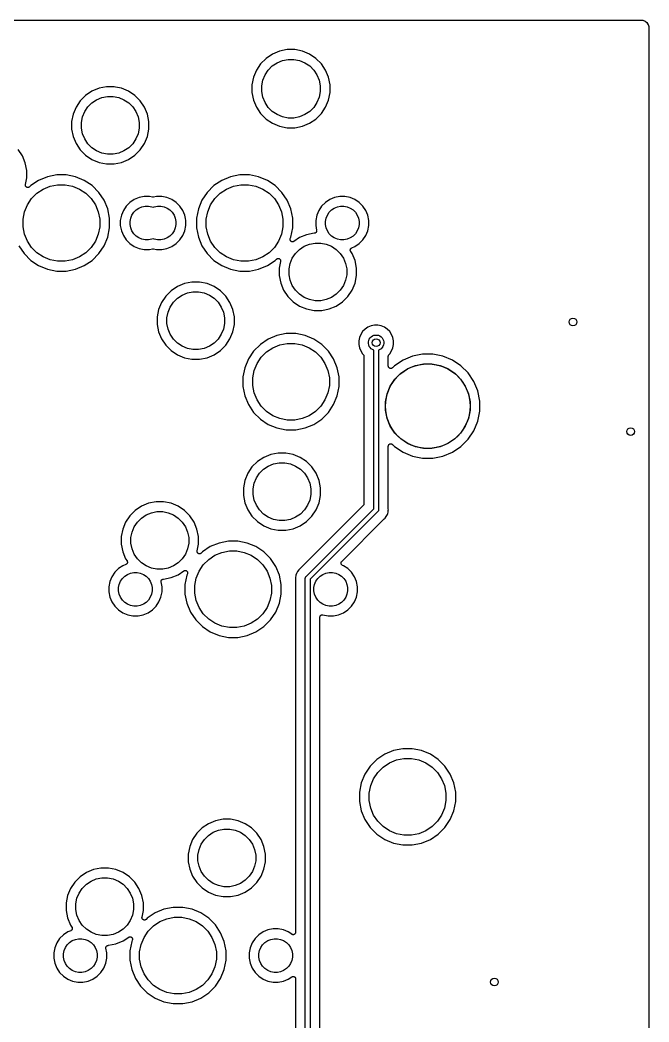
# Model space of a CAD drawing. Extents: x 59 to 2996, y -153 to 1402.
# Drawn here: x 775.5 to 808.2, y 656.9 to 709 of the extents above; entities that cross this region are included whole.
import ezdxf

# ---------------------------------------------------------------- set-up
doc = ezdxf.new("R2010")
doc.units = 0
doc.layers.get('0').update_dxf_attribs({"linetype": 'CONTINUOUS'})
doc.layers.add('BLACK', color=7, linetype='CONTINUOUS')

msp = doc.modelspace()

# ---------------------------------------------------------------- linework, layer by layer
at = {"color": 2, "linetype": 'Continuous'}
msp.add_circle((796.718, 688.908), 2.2, dxfattribs=at)
at = {"layer": 'BLACK', "linetype": 'Continuous'}
for points in [[(764.841, 708.99), (807.767, 708.99), (807.768, 708.99), (807.774, 708.99), (807.779, 708.99), (807.869, 708.981), (807.871, 708.981), (807.882, 708.978), (807.894, 708.976), (807.947, 708.96), (807.949, 708.959), (807.959, 708.955), (807.97, 708.951), (808.019, 708.924), (808.021, 708.923), (808.031, 708.917), (808.04, 708.911), (808.083, 708.875), (808.083, 708.875), (808.083, 708.875), (808.085, 708.874), (808.093, 708.866), (808.101, 708.858), (808.137, 708.815), (808.138, 708.813), (808.144, 708.804), (808.151, 708.794), (808.177, 708.745), (808.178, 708.743), (808.182, 708.733), (808.187, 708.722), (808.203, 708.669), (808.204, 708.667), (808.206, 708.656), (808.208, 708.644), (808.218, 708.556), (808.218, 708.554), (808.218, 708.549), (808.218, 708.543), (808.218, 614.268)], [(775.45, 697.248), (775.724, 696.839), (776.073, 696.49), (776.482, 696.216), (776.938, 696.028), (777.421, 695.932), (777.914, 695.932), (778.397, 696.028), (778.853, 696.216), (779.262, 696.49), (779.611, 696.839), (779.885, 697.248), (780.073, 697.704), (780.169, 698.187), (780.169, 698.68), (780.073, 699.163), (779.885, 699.619), (779.611, 700.028), (779.262, 700.377), (778.853, 700.651), (778.397, 700.839), (777.914, 700.935), (777.421, 700.935), (776.938, 700.839), (776.482, 700.651), (776.073, 700.377), (776.011, 700.315), (776.01, 700.314), (776.01, 700.314), (776.01, 700.314), (776.01, 700.314), (776, 700.306), (775.991, 700.299), (775.991, 700.299), (775.99, 700.298), (775.98, 700.293), (775.969, 700.287), (775.969, 700.287), (775.968, 700.287), (775.957, 700.284), (775.945, 700.28), (775.945, 700.28), (775.945, 700.28), (775.932, 700.279), (775.92, 700.278), (775.92, 700.278), (775.92, 700.278), (775.908, 700.279), (775.896, 700.281), (775.895, 700.281), (775.895, 700.281), (775.884, 700.284), (775.872, 700.288), (775.872, 700.288), (775.872, 700.288), (775.861, 700.294), (775.85, 700.3), (775.85, 700.3), (775.85, 700.3), (775.84, 700.308), (775.831, 700.316), (775.831, 700.316), (775.831, 700.316), (775.823, 700.325), (775.815, 700.335), (775.815, 700.335), (775.815, 700.335), (775.81, 700.346), (775.804, 700.357), (775.804, 700.357), (775.804, 700.357), (775.8, 700.369), (775.797, 700.38), (775.797, 700.381), (775.797, 700.381), (775.795, 700.393), (775.794, 700.405), (775.794, 700.405), (775.794, 700.405), (775.795, 700.418), (775.797, 700.43), (775.865, 700.776), (775.865, 701.171), (775.788, 701.559), (775.637, 701.925), (775.417, 702.253)], [(791.108, 653.561), (791.108, 668.847), (791.108, 677.931), (791.108, 677.932), (791.108, 677.932), (791.108, 677.932), (791.108, 677.933), (791.109, 677.945), (791.111, 677.957), (791.111, 677.957), (791.111, 677.957), (791.114, 677.969), (791.118, 677.98), (791.118, 677.981), (791.118, 677.981), (791.124, 677.991), (791.13, 678.002), (791.13, 678.002), (791.13, 678.003), (791.138, 678.012), (791.146, 678.021), (791.146, 678.021), (791.146, 678.022), (791.156, 678.029), (791.165, 678.037), (791.165, 678.037), (791.165, 678.037), (791.176, 678.043), (791.187, 678.048), (791.187, 678.048), (791.187, 678.049), (791.199, 678.052), (791.21, 678.055), (791.211, 678.056), (791.211, 678.056), (791.223, 678.057), (791.235, 678.058), (791.235, 678.058), (791.236, 678.058), (791.248, 678.057), (791.26, 678.055), (791.539, 678), (791.811, 678), (792.078, 678.053), (792.33, 678.157), (792.557, 678.309), (792.749, 678.501), (792.901, 678.728), (793.005, 678.98), (793.058, 679.247), (793.058, 679.519), (793.005, 679.786), (792.901, 680.038), (792.749, 680.265), (792.557, 680.457), (792.33, 680.609), (792.286, 680.627), (792.285, 680.627), (792.285, 680.627), (792.285, 680.627), (792.285, 680.627), (792.274, 680.633), (792.263, 680.639), (792.263, 680.639), (792.263, 680.639), (792.254, 680.647), (792.244, 680.655), (792.244, 680.655), (792.244, 680.655), (792.236, 680.665), (792.229, 680.674), (792.229, 680.674), (792.228, 680.675), (792.223, 680.685), (792.217, 680.696), (792.217, 680.696), (792.217, 680.697), (792.214, 680.708), (792.21, 680.72), (792.21, 680.72), (792.21, 680.72), (792.209, 680.733), (792.208, 680.744), (792.208, 680.745), (792.208, 680.745), (792.209, 680.757), (792.21, 680.769), (792.21, 680.769), (792.211, 680.77), (792.214, 680.781), (792.218, 680.793), (792.218, 680.793), (792.218, 680.793), (792.224, 680.804), (792.229, 680.815), (792.23, 680.815), (792.23, 680.815), (792.237, 680.825), (792.245, 680.834), (794.454, 683.043), (794.455, 683.044), (794.459, 683.048), (794.463, 683.052), (794.483, 683.067), (794.498, 683.087), (794.498, 683.087), (794.562, 683.164), (794.62, 683.274), (794.637, 683.328), (794.637, 683.329), (794.657, 683.393), (794.666, 683.492), (794.666, 683.492), (794.669, 683.517), (794.666, 683.542), (794.666, 683.544), (794.666, 683.549), (794.666, 683.554), (794.666, 686.824), (794.666, 686.825), (794.666, 686.825), (794.666, 686.825), (794.666, 686.826), (794.667, 686.838), (794.668, 686.85), (794.669, 686.85), (794.669, 686.85), (794.672, 686.862), (794.676, 686.873), (794.676, 686.874), (794.676, 686.874), (794.682, 686.885), (794.688, 686.895), (794.688, 686.895), (794.688, 686.896), (794.696, 686.905), (794.704, 686.914), (794.704, 686.914), (794.704, 686.915), (794.713, 686.922), (794.723, 686.93), (794.723, 686.93), (794.723, 686.93), (794.734, 686.936), (794.745, 686.941), (794.745, 686.941), (794.745, 686.942), (794.757, 686.945), (794.769, 686.948), (794.769, 686.949), (794.769, 686.949), (794.781, 686.95), (794.793, 686.951), (794.793, 686.951), (794.794, 686.951), (794.806, 686.95), (794.818, 686.948), (794.818, 686.948), (794.818, 686.948), (794.83, 686.945), (794.842, 686.941), (794.842, 686.941), (794.842, 686.941), (794.853, 686.935), (794.863, 686.929), (794.864, 686.929), (794.864, 686.929), (794.873, 686.921), (794.883, 686.914), (794.991, 686.805), (795.435, 686.509), (795.928, 686.304), (796.451, 686.2), (796.984, 686.2), (797.507, 686.304), (798, 686.509), (798.444, 686.805), (798.821, 687.182), (799.117, 687.626), (799.321, 688.119), (799.425, 688.642), (799.425, 689.175), (799.321, 689.698), (799.117, 690.191), (798.821, 690.635), (798.444, 691.012), (798, 691.308), (797.507, 691.512), (796.984, 691.616), (796.451, 691.616), (795.928, 691.512), (795.435, 691.308), (794.991, 691.012), (794.883, 690.903), (794.882, 690.902), (794.882, 690.902), (794.882, 690.902), (794.881, 690.902), (794.872, 690.894), (794.862, 690.887), (794.862, 690.887), (794.862, 690.886), (794.851, 690.881), (794.84, 690.875), (794.84, 690.875), (794.84, 690.875), (794.828, 690.872), (794.817, 690.868), (794.816, 690.868), (794.816, 690.868), (794.804, 690.867), (794.792, 690.866), (794.792, 690.866), (794.791, 690.866), (794.779, 690.867), (794.767, 690.869), (794.767, 690.869), (794.767, 690.869), (794.755, 690.872), (794.744, 690.876), (794.743, 690.876), (794.743, 690.876), (794.732, 690.882), (794.722, 690.888), (794.722, 690.888), (794.721, 690.888), (794.712, 690.896), (794.703, 690.903), (794.703, 690.904), (794.702, 690.904), (794.695, 690.913), (794.687, 690.923), (794.687, 690.923), (794.687, 690.923), (794.681, 690.934), (794.675, 690.945), (794.675, 690.945), (794.675, 690.945), (794.672, 690.957), (794.668, 690.968), (794.668, 690.969), (794.668, 690.969), (794.667, 690.981), (794.666, 690.993), (794.666, 691.504), (794.666, 691.504), (794.666, 691.504), (794.666, 691.504), (794.666, 691.506), (794.667, 691.517), (794.668, 691.529), (794.668, 691.53), (794.669, 691.53), (794.672, 691.542), (794.676, 691.553), (794.676, 691.553), (794.676, 691.554), (794.682, 691.564), (794.687, 691.575), (794.688, 691.575), (794.688, 691.576), (794.695, 691.585), (794.703, 691.594), (794.738, 691.629), (794.837, 691.778), (794.906, 691.943), (794.941, 692.118), (794.941, 692.297), (794.906, 692.473), (794.837, 692.638), (794.738, 692.786), (794.612, 692.913), (794.463, 693.012), (794.298, 693.081), (794.122, 693.116), (793.943, 693.116), (793.768, 693.081), (793.603, 693.012), (793.454, 692.913), (793.327, 692.786), (793.228, 692.638), (793.16, 692.473), (793.125, 692.297), (793.125, 692.118), (793.16, 691.943), (793.228, 691.778), (793.327, 691.629), (793.363, 691.594), (793.363, 691.593), (793.363, 691.593), (793.363, 691.593), (793.364, 691.592), (793.371, 691.583), (793.379, 691.574), (793.379, 691.574), (793.379, 691.573), (793.385, 691.563), (793.39, 691.552), (793.39, 691.552), (793.391, 691.551), (793.394, 691.54), (793.397, 691.529), (793.397, 691.528), (793.398, 691.527), (793.399, 691.516), (793.4, 691.504), (793.4, 683.832), (793.4, 683.832), (793.4, 683.832), (793.4, 683.832), (793.4, 683.83), (793.398, 683.819), (793.397, 683.807), (793.397, 683.806), (793.397, 683.806), (793.393, 683.794), (793.39, 683.783), (793.39, 683.783), (793.389, 683.782), (793.384, 683.772), (793.378, 683.761), (793.378, 683.761), (793.378, 683.76), (793.37, 683.751), (793.363, 683.742), (790.054, 680.433), (790.053, 680.432), (790.048, 680.428), (790.045, 680.425), (790.025, 680.409), (790.009, 680.389), (790.009, 680.389), (789.946, 680.312), (789.887, 680.202), (789.864, 680.124), (789.864, 680.124), (789.851, 680.083), (789.845, 680.018), (789.839, 679.959), (789.841, 679.934), (789.842, 679.932), (789.841, 679.927), (789.842, 679.922), (789.842, 661.543), (789.842, 661.542), (789.842, 661.542), (789.842, 661.542), (789.842, 661.542), (789.841, 661.53), (789.839, 661.518), (789.839, 661.517), (789.839, 661.517), (789.836, 661.506), (789.832, 661.494), (789.832, 661.494), (789.832, 661.493), (789.826, 661.483), (789.82, 661.472), (789.82, 661.472), (789.82, 661.472), (789.812, 661.462), (789.804, 661.453), (789.804, 661.453), (789.804, 661.453), (789.794, 661.445), (789.785, 661.438), (789.785, 661.437), (789.785, 661.437), (789.774, 661.432), (789.763, 661.426), (789.763, 661.426), (789.763, 661.426), (789.751, 661.422), (789.739, 661.419), (789.739, 661.419), (789.739, 661.419), (789.727, 661.418), (789.715, 661.416), (789.714, 661.417), (789.714, 661.416), (789.702, 661.418), (789.69, 661.419), (789.69, 661.419), (789.689, 661.419), (789.678, 661.423), (789.666, 661.426), (789.666, 661.426), (789.666, 661.426), (789.655, 661.432), (789.644, 661.438), (789.464, 661.559), (789.212, 661.663), (788.945, 661.716), (788.673, 661.716), (788.405, 661.663), (788.154, 661.559), (787.927, 661.407), (787.734, 661.215), (787.583, 660.988), (787.479, 660.736), (787.426, 660.469), (787.426, 660.197), (787.479, 659.93), (787.583, 659.678), (787.734, 659.451), (787.927, 659.259), (788.154, 659.107), (788.405, 659.003), (788.673, 658.95), (788.945, 658.95), (789.212, 659.003), (789.464, 659.107), (789.644, 659.228), (789.645, 659.229), (789.645, 659.229), (789.645, 659.229), (789.646, 659.229), (789.657, 659.235), (789.667, 659.24), (789.668, 659.24), (789.668, 659.24), (789.68, 659.244), (789.691, 659.247), (789.691, 659.247), (789.692, 659.247), (789.704, 659.248), (789.716, 659.249), (789.716, 659.249), (789.716, 659.249), (789.728, 659.248), (789.741, 659.247), (789.741, 659.247), (789.741, 659.247), (789.753, 659.243), (789.764, 659.24), (789.764, 659.239), (789.765, 659.239), (789.775, 659.233), (789.786, 659.228), (789.786, 659.228), (789.786, 659.227), (789.796, 659.22), (789.805, 659.212), (789.805, 659.212), (789.805, 659.212), (789.813, 659.202), (789.821, 659.193), (789.821, 659.192), (789.821, 659.192), (789.827, 659.182), (789.832, 659.171), (789.832, 659.171), (789.833, 659.17), (789.836, 659.159), (789.84, 659.147), (789.84, 659.147), (789.84, 659.147), (789.841, 659.134), (789.842, 659.122), (789.842, 641.469)], [(790.35, 631.671), (790.35, 679.953), (790.349, 679.959), (790.351, 679.975), (790.352, 679.983), (790.359, 680.007), (790.371, 680.029), (790.382, 680.043), (790.382, 680.043), (790.386, 680.048), (790.391, 680.052), (793.908, 683.569), (793.908, 691.826), (793.843, 691.853), (793.778, 691.897), (793.722, 691.953), (793.678, 692.018), (793.648, 692.091), (793.633, 692.168), (793.633, 692.247), (793.648, 692.324), (793.678, 692.397), (793.722, 692.463), (793.778, 692.518), (793.843, 692.562), (793.916, 692.592), (793.993, 692.608), (794.072, 692.608), (794.149, 692.592), (794.222, 692.562), (794.288, 692.518), (794.343, 692.463), (794.387, 692.397), (794.417, 692.324), (794.433, 692.247), (794.433, 692.168), (794.417, 692.091), (794.387, 692.018), (794.343, 691.953), (794.288, 691.897), (794.222, 691.853), (794.158, 691.826), (794.158, 683.523), (794.158, 683.517), (794.158, 683.511), (794.158, 683.511), (794.156, 683.493), (794.153, 683.481), (794.149, 683.469), (794.137, 683.447), (794.125, 683.433), (794.125, 683.433), (794.122, 683.428), (794.117, 683.424), (790.6, 679.907), (790.6, 631.717)]]:
    msp.add_lwpolyline(points, dxfattribs=at)
for points in [[(789.013, 707.372), (788.643, 707.219), (788.31, 706.997), (788.027, 706.714), (787.805, 706.381), (787.652, 706.011), (787.573, 705.619), (787.573, 705.218), (787.652, 704.826), (787.805, 704.456), (788.027, 704.123), (788.31, 703.84), (788.643, 703.618), (789.013, 703.464), (789.405, 703.386), (789.806, 703.386), (790.198, 703.464), (790.568, 703.618), (790.901, 703.84), (791.184, 704.123), (791.406, 704.456), (791.559, 704.826), (791.637, 705.218), (791.637, 705.619), (791.559, 706.011), (791.406, 706.381), (791.184, 706.714), (790.901, 706.997), (790.568, 707.219), (790.198, 707.372), (789.806, 707.45), (789.405, 707.45)], [(790.327, 706.769), (790.577, 706.602), (790.789, 706.39), (790.956, 706.14), (791.071, 705.863), (791.129, 705.569), (791.129, 705.268), (791.071, 704.974), (790.956, 704.697), (790.789, 704.447), (790.577, 704.235), (790.327, 704.068), (790.05, 703.953), (789.756, 703.894), (789.455, 703.894), (789.161, 703.953), (788.884, 704.068), (788.634, 704.235), (788.422, 704.447), (788.255, 704.697), (788.14, 704.974), (788.081, 705.268), (788.081, 705.569), (788.14, 705.863), (788.255, 706.14), (788.422, 706.39), (788.634, 706.602), (788.884, 706.769), (789.161, 706.884), (789.455, 706.942), (789.756, 706.942), (790.05, 706.884)], [(779.622, 705.444), (779.256, 705.293), (778.927, 705.073), (778.648, 704.793), (778.428, 704.465), (778.277, 704.099), (778.199, 703.711), (778.199, 703.316), (778.277, 702.928), (778.428, 702.562), (778.648, 702.233), (778.927, 701.954), (779.256, 701.734), (779.622, 701.583), (780.01, 701.505), (780.405, 701.505), (780.793, 701.583), (781.159, 701.734), (781.488, 701.954), (781.767, 702.233), (781.987, 702.562), (782.138, 702.928), (782.215, 703.316), (782.215, 703.711), (782.138, 704.099), (781.987, 704.465), (781.767, 704.793), (781.488, 705.073), (781.159, 705.293), (780.793, 705.444), (780.48, 705.506), (780.48, 705.506), (780.405, 705.521), (780.01, 705.521)], [(780.918, 704.843), (781.164, 704.679), (781.373, 704.47), (781.537, 704.224), (781.65, 703.951), (781.707, 703.661), (781.707, 703.366), (781.65, 703.076), (781.537, 702.803), (781.373, 702.557), (781.164, 702.348), (780.918, 702.184), (780.645, 702.071), (780.355, 702.013), (780.06, 702.013), (779.77, 702.071), (779.497, 702.184), (779.251, 702.348), (779.042, 702.557), (778.878, 702.803), (778.765, 703.076), (778.707, 703.366), (778.707, 703.661), (778.765, 703.951), (778.878, 704.224), (779.042, 704.47), (779.251, 704.679), (779.497, 704.843), (779.77, 704.956), (780.06, 705.013), (780.355, 705.013), (780.645, 704.956)], [(786.463, 700.839), (786.007, 700.651), (785.598, 700.377), (785.249, 700.028), (784.975, 699.619), (784.787, 699.163), (784.691, 698.68), (784.691, 698.187), (784.787, 697.704), (784.975, 697.248), (785.249, 696.839), (785.598, 696.49), (786.007, 696.216), (786.463, 696.028), (786.946, 695.932), (787.439, 695.932), (787.922, 696.028), (788.378, 696.216), (788.787, 696.49), (788.849, 696.552), (788.85, 696.553), (788.85, 696.553), (788.85, 696.553), (788.85, 696.553), (788.86, 696.561), (788.869, 696.568), (788.869, 696.568), (788.87, 696.568), (788.88, 696.574), (788.891, 696.58), (788.891, 696.58), (788.892, 696.58), (788.903, 696.583), (788.915, 696.587), (788.915, 696.587), (788.915, 696.587), (788.928, 696.588), (788.94, 696.589), (788.94, 696.589), (788.94, 696.589), (788.952, 696.587), (788.964, 696.586), (788.965, 696.586), (788.965, 696.586), (788.976, 696.582), (788.988, 696.579), (788.988, 696.579), (788.988, 696.579), (788.999, 696.573), (789.01, 696.567), (789.01, 696.567), (789.01, 696.567), (789.019, 696.559), (789.029, 696.551), (789.029, 696.551), (789.029, 696.551), (789.037, 696.541), (789.045, 696.532), (789.045, 696.532), (789.045, 696.532), (789.05, 696.521), (789.056, 696.51), (789.056, 696.51), (789.056, 696.51), (789.06, 696.498), (789.063, 696.486), (789.063, 696.486), (789.063, 696.486), (789.065, 696.474), (789.066, 696.462), (789.066, 696.462), (789.066, 696.461), (789.065, 696.449), (789.063, 696.437), (788.994, 696.091), (788.994, 695.696), (789.072, 695.308), (789.223, 694.942), (789.443, 694.613), (789.722, 694.334), (790.051, 694.114), (790.417, 693.963), (790.805, 693.885), (791.2, 693.885), (791.588, 693.963), (791.954, 694.114), (792.283, 694.334), (792.562, 694.613), (792.782, 694.942), (792.933, 695.308), (793.01, 695.696), (793.01, 696.091), (792.933, 696.479), (792.782, 696.845), (792.709, 696.953), (792.709, 696.954), (792.709, 696.954), (792.709, 696.954), (792.708, 696.955), (792.703, 696.965), (792.697, 696.976), (792.697, 696.976), (792.697, 696.977), (792.694, 696.988), (792.69, 697), (792.69, 697), (792.69, 697), (792.689, 697.013), (792.688, 697.024), (792.688, 697.025), (792.688, 697.025), (792.689, 697.037), (792.691, 697.049), (792.691, 697.049), (792.691, 697.05), (792.694, 697.061), (792.698, 697.073), (792.698, 697.073), (792.698, 697.073), (792.704, 697.084), (792.71, 697.095), (792.71, 697.095), (792.71, 697.095), (792.718, 697.104), (792.725, 697.114), (792.726, 697.114), (792.726, 697.114), (792.735, 697.122), (792.745, 697.129), (792.745, 697.13), (792.745, 697.13), (792.756, 697.135), (792.766, 697.141), (792.928, 697.208), (793.154, 697.359), (793.347, 697.552), (793.498, 697.778), (793.602, 698.03), (793.655, 698.297), (793.655, 698.57), (793.602, 698.837), (793.498, 699.089), (793.347, 699.315), (793.154, 699.508), (792.928, 699.659), (792.676, 699.763), (792.409, 699.816), (792.136, 699.816), (791.869, 699.763), (791.617, 699.659), (791.391, 699.508), (791.198, 699.315), (791.047, 699.089), (790.943, 698.837), (790.889, 698.57), (790.889, 698.297), (790.938, 698.053), (790.938, 698.052), (790.938, 698.052), (790.938, 698.052), (790.938, 698.051), (790.939, 698.039), (790.94, 698.028), (790.94, 698.027), (790.94, 698.027), (790.939, 698.015), (790.938, 698.003), (790.938, 698.002), (790.938, 698.002), (790.934, 697.991), (790.931, 697.979), (790.93, 697.979), (790.93, 697.978), (790.925, 697.968), (790.919, 697.957), (790.919, 697.957), (790.918, 697.957), (790.911, 697.948), (790.903, 697.938), (790.903, 697.938), (790.902, 697.938), (790.893, 697.93), (790.884, 697.923), (790.883, 697.922), (790.883, 697.922), (790.873, 697.917), (790.862, 697.911), (790.861, 697.911), (790.861, 697.911), (790.85, 697.907), (790.838, 697.904), (790.838, 697.904), (790.837, 697.904), (790.825, 697.903), (790.813, 697.901), (790.805, 697.901), (790.417, 697.824), (790.051, 697.673), (789.755, 697.475), (789.754, 697.474), (789.754, 697.474), (789.754, 697.474), (789.754, 697.474), (789.743, 697.468), (789.732, 697.463), (789.732, 697.463), (789.732, 697.463), (789.72, 697.459), (789.708, 697.456), (789.708, 697.456), (789.708, 697.456), (789.696, 697.455), (789.684, 697.454), (789.684, 697.454), (789.683, 697.454), (789.671, 697.455), (789.659, 697.456), (789.659, 697.456), (789.659, 697.456), (789.647, 697.46), (789.635, 697.464), (789.635, 697.464), (789.635, 697.464), (789.624, 697.47), (789.614, 697.476), (789.613, 697.476), (789.613, 697.476), (789.604, 697.483), (789.595, 697.491), (789.594, 697.491), (789.594, 697.492), (789.587, 697.501), (789.579, 697.511), (789.579, 697.511), (789.579, 697.511), (789.573, 697.522), (789.567, 697.532), (789.567, 697.533), (789.567, 697.533), (789.564, 697.545), (789.56, 697.556), (789.56, 697.556), (789.56, 697.557), (789.559, 697.569), (789.558, 697.581), (789.558, 697.581), (789.558, 697.581), (789.559, 697.594), (789.56, 697.606), (789.56, 697.606), (789.56, 697.606), (789.564, 697.618), (789.567, 697.629), (789.598, 697.704), (789.694, 698.187), (789.694, 698.68), (789.598, 699.163), (789.41, 699.619), (789.136, 700.028), (788.787, 700.377), (788.378, 700.651), (787.922, 700.839), (787.439, 700.935), (786.946, 700.935)], [(778.612, 700.2), (778.939, 699.982), (779.216, 699.704), (779.434, 699.378), (779.585, 699.015), (779.661, 698.63), (779.661, 698.237), (779.585, 697.852), (779.434, 697.489), (779.216, 697.162), (778.939, 696.885), (778.612, 696.666), (778.249, 696.516), (777.864, 696.44), (777.471, 696.44), (777.086, 696.516), (776.723, 696.666), (776.396, 696.885), (776.119, 697.162), (775.901, 697.489), (775.75, 697.852), (775.674, 698.237), (775.674, 698.63), (775.75, 699.015), (775.901, 699.378), (776.119, 699.704), (776.396, 699.982), (776.723, 700.2), (777.086, 700.351), (777.471, 700.427), (777.864, 700.427), (778.249, 700.351)], [(788.137, 700.2), (788.464, 699.982), (788.741, 699.704), (788.959, 699.378), (789.11, 699.015), (789.186, 698.63), (789.186, 698.237), (789.11, 697.852), (788.959, 697.489), (788.741, 697.162), (788.464, 696.885), (788.137, 696.666), (787.774, 696.516), (787.389, 696.44), (786.996, 696.44), (786.611, 696.516), (786.248, 696.666), (785.921, 696.885), (785.644, 697.162), (785.426, 697.489), (785.275, 697.852), (785.199, 698.237), (785.199, 698.63), (785.275, 699.015), (785.426, 699.378), (785.644, 699.704), (785.921, 699.982), (786.248, 700.2), (786.611, 700.351), (786.996, 700.427), (787.389, 700.427), (787.774, 700.351)], [(782.455, 699.785), (782.455, 699.785), (782.455, 699.785), (782.455, 699.785), (782.453, 699.785), (782.441, 699.784), (782.43, 699.783), (782.429, 699.783), (782.428, 699.783), (782.417, 699.784), (782.405, 699.785), (782.249, 699.816), (781.976, 699.816), (781.709, 699.763), (781.457, 699.659), (781.231, 699.508), (781.038, 699.315), (780.887, 699.089), (780.783, 698.837), (780.729, 698.57), (780.729, 698.297), (780.783, 698.03), (780.887, 697.778), (781.038, 697.552), (781.231, 697.359), (781.457, 697.208), (781.709, 697.104), (781.976, 697.05), (782.249, 697.05), (782.405, 697.082), (782.405, 697.082), (782.405, 697.082), (782.405, 697.082), (782.407, 697.082), (782.419, 697.083), (782.43, 697.084), (782.431, 697.084), (782.432, 697.084), (782.443, 697.083), (782.455, 697.082), (782.611, 697.05), (782.884, 697.05), (783.151, 697.104), (783.403, 697.208), (783.629, 697.359), (783.822, 697.552), (783.973, 697.778), (784.077, 698.03), (784.13, 698.297), (784.13, 698.57), (784.111, 698.668), (784.111, 698.668), (784.077, 698.837), (783.973, 699.089), (783.822, 699.315), (783.629, 699.508), (783.403, 699.659), (783.151, 699.763), (782.884, 699.816), (782.611, 699.816)], [(783.162, 699.209), (783.305, 699.113), (783.427, 698.991), (783.523, 698.848), (783.589, 698.689), (783.622, 698.52), (783.622, 698.347), (783.589, 698.178), (783.523, 698.019), (783.427, 697.876), (783.305, 697.754), (783.162, 697.658), (783.003, 697.592), (782.834, 697.558), (782.661, 697.558), (782.492, 697.592), (782.43, 697.618), (782.368, 697.592), (782.199, 697.558), (782.026, 697.558), (781.857, 697.592), (781.698, 697.658), (781.555, 697.754), (781.433, 697.876), (781.337, 698.019), (781.271, 698.178), (781.237, 698.347), (781.237, 698.52), (781.271, 698.689), (781.337, 698.848), (781.433, 698.991), (781.555, 699.113), (781.698, 699.209), (781.857, 699.275), (782.026, 699.308), (782.199, 699.308), (782.368, 699.275), (782.43, 699.249), (782.492, 699.275), (782.661, 699.308), (782.834, 699.308), (783.003, 699.275)], [(792.687, 699.209), (792.83, 699.113), (792.952, 698.991), (793.048, 698.848), (793.114, 698.689), (793.147, 698.52), (793.147, 698.347), (793.114, 698.178), (793.048, 698.019), (792.952, 697.876), (792.83, 697.754), (792.687, 697.658), (792.528, 697.592), (792.359, 697.558), (792.186, 697.558), (792.017, 697.592), (791.858, 697.658), (791.715, 697.754), (791.593, 697.876), (791.497, 698.019), (791.431, 698.178), (791.397, 698.347), (791.397, 698.52), (791.431, 698.689), (791.497, 698.848), (791.593, 698.991), (791.715, 699.113), (791.858, 699.209), (792.017, 699.275), (792.186, 699.308), (792.359, 699.308), (792.528, 699.275)], [(791.713, 697.223), (791.959, 697.059), (792.168, 696.85), (792.332, 696.604), (792.445, 696.331), (792.502, 696.041), (792.502, 695.746), (792.445, 695.456), (792.332, 695.183), (792.168, 694.937), (791.959, 694.728), (791.713, 694.564), (791.44, 694.451), (791.15, 694.393), (790.855, 694.393), (790.565, 694.451), (790.292, 694.564), (790.046, 694.728), (789.837, 694.937), (789.673, 695.183), (789.56, 695.456), (789.502, 695.746), (789.502, 696.041), (789.56, 696.331), (789.673, 696.604), (789.837, 696.85), (790.046, 697.059), (790.292, 697.223), (790.565, 697.336), (790.855, 697.393), (791.15, 697.393), (791.44, 697.336)], [(784.067, 695.284), (783.701, 695.133), (783.372, 694.913), (783.093, 694.633), (782.873, 694.305), (782.722, 693.939), (782.644, 693.551), (782.644, 693.156), (782.722, 692.768), (782.873, 692.402), (783.093, 692.073), (783.372, 691.794), (783.701, 691.574), (784.067, 691.423), (784.455, 691.345), (784.85, 691.345), (785.238, 691.423), (785.604, 691.574), (785.933, 691.794), (786.212, 692.073), (786.432, 692.402), (786.583, 692.768), (786.66, 693.156), (786.66, 693.551), (786.583, 693.939), (786.432, 694.305), (786.212, 694.633), (785.933, 694.913), (785.604, 695.133), (785.238, 695.284), (784.85, 695.361), (784.455, 695.361)], [(785.363, 694.683), (785.609, 694.519), (785.818, 694.31), (785.982, 694.064), (786.095, 693.791), (786.152, 693.501), (786.152, 693.206), (786.095, 692.916), (785.982, 692.643), (785.818, 692.397), (785.609, 692.188), (785.363, 692.024), (785.09, 691.911), (784.8, 691.853), (784.505, 691.853), (784.215, 691.911), (783.942, 692.024), (783.696, 692.188), (783.487, 692.397), (783.323, 692.643), (783.21, 692.916), (783.152, 693.206), (783.152, 693.501), (783.21, 693.791), (783.323, 694.064), (783.487, 694.31), (783.696, 694.519), (783.942, 694.683), (784.215, 694.796), (784.505, 694.853), (784.8, 694.853), (785.09, 694.796)], [(788.876, 692.584), (788.42, 692.396), (788.011, 692.122), (787.662, 691.773), (787.388, 691.364), (787.2, 690.908), (787.104, 690.425), (787.104, 689.932), (787.2, 689.449), (787.388, 688.993), (787.662, 688.584), (788.011, 688.235), (788.42, 687.961), (788.876, 687.773), (789.359, 687.677), (789.852, 687.677), (790.335, 687.773), (790.791, 687.961), (791.2, 688.235), (791.549, 688.584), (791.823, 688.993), (792.011, 689.449), (792.107, 689.932), (792.107, 690.425), (792.011, 690.908), (791.823, 691.364), (791.549, 691.773), (791.2, 692.122), (790.791, 692.396), (790.335, 692.584), (789.852, 692.68), (789.359, 692.68)], [(790.55, 691.945), (790.877, 691.727), (791.154, 691.449), (791.372, 691.123), (791.523, 690.76), (791.599, 690.375), (791.599, 689.982), (791.523, 689.597), (791.372, 689.234), (791.154, 688.907), (790.877, 688.63), (790.55, 688.411), (790.187, 688.261), (789.802, 688.185), (789.409, 688.185), (789.024, 688.261), (788.661, 688.411), (788.334, 688.63), (788.057, 688.907), (787.839, 689.234), (787.688, 689.597), (787.612, 689.982), (787.612, 690.375), (787.688, 690.76), (787.839, 691.123), (788.057, 691.449), (788.334, 691.727), (788.661, 691.945), (789.024, 692.096), (789.409, 692.172), (789.802, 692.172), (790.187, 692.096)], [(797.76, 690.858), (798.12, 690.617), (798.426, 690.311), (798.667, 689.95), (798.833, 689.55), (798.917, 689.125), (798.917, 688.692), (798.833, 688.267), (798.667, 687.866), (798.426, 687.506), (798.12, 687.2), (797.76, 686.959), (797.359, 686.793), (796.934, 686.708), (796.501, 686.708), (796.076, 686.793), (795.675, 686.959), (795.315, 687.2), (795.009, 687.506), (794.768, 687.866), (794.602, 688.267), (794.517, 688.692), (794.517, 689.125), (794.602, 689.55), (794.768, 689.95), (795.009, 690.311), (795.315, 690.617), (795.675, 690.858), (796.076, 691.024), (796.501, 691.108), (796.934, 691.108), (797.359, 691.024)], [(788.549, 686.394), (788.184, 686.243), (787.855, 686.023), (787.575, 685.743), (787.356, 685.415), (787.204, 685.049), (787.127, 684.661), (787.127, 684.266), (787.204, 683.878), (787.356, 683.512), (787.575, 683.183), (787.855, 682.904), (788.184, 682.684), (788.549, 682.533), (788.937, 682.455), (789.333, 682.455), (789.721, 682.533), (790.086, 682.684), (790.415, 682.904), (790.695, 683.183), (790.914, 683.512), (791.066, 683.878), (791.143, 684.266), (791.143, 684.661), (791.066, 685.049), (790.914, 685.415), (790.695, 685.743), (790.415, 686.023), (790.086, 686.243), (789.721, 686.394), (789.333, 686.471), (788.937, 686.471)], [(789.846, 685.793), (790.091, 685.629), (790.3, 685.42), (790.464, 685.174), (790.577, 684.901), (790.635, 684.611), (790.635, 684.316), (790.577, 684.026), (790.464, 683.753), (790.3, 683.507), (790.091, 683.298), (789.846, 683.134), (789.573, 683.021), (789.283, 682.963), (788.987, 682.963), (788.697, 683.021), (788.424, 683.134), (788.179, 683.298), (787.97, 683.507), (787.806, 683.753), (787.693, 684.026), (787.635, 684.316), (787.635, 684.611), (787.693, 684.901), (787.806, 685.174), (787.97, 685.42), (788.179, 685.629), (788.424, 685.793), (788.697, 685.906), (788.987, 685.963), (789.283, 685.963), (789.573, 685.906)], [(782.199, 683.854), (781.834, 683.703), (781.505, 683.483), (781.225, 683.203), (781.006, 682.875), (780.854, 682.509), (780.777, 682.121), (780.777, 681.726), (780.854, 681.338), (781.006, 680.972), (781.078, 680.863), (781.079, 680.862), (781.079, 680.862), (781.079, 680.862), (781.079, 680.862), (781.085, 680.851), (781.09, 680.84), (781.09, 680.84), (781.09, 680.84), (781.094, 680.828), (781.097, 680.817), (781.097, 680.816), (781.097, 680.816), (781.098, 680.804), (781.099, 680.792), (781.099, 680.792), (781.099, 680.791), (781.098, 680.779), (781.097, 680.767), (781.097, 680.767), (781.097, 680.767), (781.093, 680.755), (781.09, 680.744), (781.089, 680.743), (781.089, 680.743), (781.084, 680.732), (781.078, 680.722), (781.078, 680.722), (781.077, 680.721), (781.07, 680.712), (781.062, 680.703), (781.062, 680.702), (781.062, 680.702), (781.052, 680.695), (781.043, 680.687), (781.043, 680.687), (781.042, 680.687), (781.032, 680.681), (781.021, 680.675), (780.86, 680.609), (780.633, 680.457), (780.441, 680.265), (780.289, 680.038), (780.185, 679.786), (780.132, 679.519), (780.132, 679.247), (780.185, 678.98), (780.289, 678.728), (780.441, 678.501), (780.633, 678.309), (780.86, 678.157), (781.112, 678.053), (781.379, 678), (781.651, 678), (781.918, 678.053), (782.17, 678.157), (782.397, 678.309), (782.589, 678.501), (782.741, 678.728), (782.845, 678.98), (782.898, 679.247), (782.898, 679.519), (782.849, 679.763), (782.849, 679.764), (782.849, 679.764), (782.849, 679.764), (782.849, 679.765), (782.848, 679.777), (782.847, 679.789), (782.847, 679.789), (782.847, 679.79), (782.848, 679.802), (782.85, 679.813), (782.85, 679.814), (782.85, 679.814), (782.853, 679.826), (782.857, 679.837), (782.857, 679.838), (782.857, 679.838), (782.863, 679.848), (782.869, 679.859), (782.869, 679.859), (782.869, 679.86), (782.877, 679.869), (782.885, 679.878), (782.885, 679.878), (782.885, 679.879), (782.894, 679.886), (782.904, 679.894), (782.904, 679.894), (782.904, 679.894), (782.915, 679.9), (782.926, 679.905), (782.926, 679.905), (782.926, 679.906), (782.938, 679.909), (782.949, 679.913), (782.95, 679.913), (782.95, 679.913), (782.962, 679.914), (782.974, 679.915), (782.983, 679.915), (783.371, 679.992), (783.736, 680.143), (784.032, 680.341), (784.033, 680.342), (784.033, 680.342), (784.033, 680.342), (784.034, 680.342), (784.044, 680.348), (784.055, 680.354), (784.055, 680.354), (784.056, 680.354), (784.067, 680.357), (784.079, 680.36), (784.079, 680.36), (784.079, 680.361), (784.092, 680.362), (784.104, 680.363), (784.104, 680.363), (784.104, 680.363), (784.116, 680.361), (784.128, 680.36), (784.129, 680.36), (784.129, 680.36), (784.14, 680.356), (784.152, 680.353), (784.152, 680.353), (784.152, 680.353), (784.163, 680.347), (784.174, 680.341), (784.174, 680.341), (784.174, 680.341), (784.183, 680.333), (784.193, 680.325), (784.193, 680.325), (784.193, 680.325), (784.201, 680.316), (784.209, 680.306), (784.209, 680.306), (784.209, 680.305), (784.214, 680.295), (784.22, 680.284), (784.22, 680.284), (784.22, 680.284), (784.224, 680.272), (784.227, 680.26), (784.227, 680.26), (784.227, 680.26), (784.229, 680.248), (784.23, 680.235), (784.23, 680.235), (784.23, 680.235), (784.228, 680.223), (784.227, 680.211), (784.227, 680.211), (784.227, 680.21), (784.224, 680.199), (784.22, 680.187), (784.189, 680.113), (784.093, 679.629), (784.093, 679.137), (784.189, 678.653), (784.378, 678.198), (784.652, 677.788), (785, 677.44), (785.41, 677.166), (785.865, 676.977), (786.349, 676.881), (786.841, 676.881), (787.325, 676.977), (787.78, 677.166), (788.19, 677.44), (788.538, 677.788), (788.812, 678.198), (789.001, 678.653), (789.097, 679.137), (789.097, 679.629), (789.001, 680.113), (788.812, 680.568), (788.538, 680.978), (788.19, 681.327), (787.78, 681.601), (787.325, 681.789), (786.841, 681.885), (786.349, 681.885), (785.865, 681.789), (785.41, 681.601), (785, 681.327), (784.939, 681.265), (784.938, 681.264), (784.938, 681.264), (784.938, 681.264), (784.937, 681.264), (784.928, 681.256), (784.918, 681.249), (784.918, 681.249), (784.918, 681.248), (784.907, 681.243), (784.896, 681.237), (784.896, 681.237), (784.896, 681.237), (784.884, 681.234), (784.872, 681.23), (784.872, 681.23), (784.872, 681.23), (784.86, 681.229), (784.848, 681.228), (784.848, 681.228), (784.847, 681.228), (784.835, 681.229), (784.823, 681.231), (784.823, 681.231), (784.823, 681.231), (784.811, 681.234), (784.799, 681.238), (784.799, 681.238), (784.799, 681.238), (784.788, 681.244), (784.778, 681.25), (784.778, 681.25), (784.777, 681.25), (784.768, 681.258), (784.759, 681.266), (784.758, 681.266), (784.758, 681.266), (784.751, 681.275), (784.743, 681.285), (784.743, 681.285), (784.743, 681.285), (784.737, 681.296), (784.731, 681.307), (784.731, 681.307), (784.731, 681.307), (784.728, 681.319), (784.724, 681.33), (784.724, 681.331), (784.724, 681.331), (784.723, 681.343), (784.722, 681.355), (784.722, 681.355), (784.722, 681.355), (784.723, 681.368), (784.724, 681.38), (784.793, 681.726), (784.793, 682.121), (784.716, 682.509), (784.564, 682.875), (784.345, 683.203), (784.065, 683.483), (783.736, 683.703), (783.371, 683.854), (782.983, 683.931), (782.587, 683.931)], [(783.496, 683.253), (783.741, 683.089), (783.95, 682.88), (784.114, 682.634), (784.227, 682.361), (784.285, 682.071), (784.285, 681.776), (784.227, 681.486), (784.114, 681.213), (783.95, 680.967), (783.741, 680.758), (783.496, 680.594), (783.223, 680.481), (782.933, 680.423), (782.637, 680.423), (782.347, 680.481), (782.074, 680.594), (781.829, 680.758), (781.62, 680.967), (781.456, 681.213), (781.343, 681.486), (781.285, 681.776), (781.285, 682.071), (781.343, 682.361), (781.456, 682.634), (781.62, 682.88), (781.829, 683.089), (782.074, 683.253), (782.347, 683.366), (782.637, 683.423), (782.933, 683.423), (783.223, 683.366)], [(787.539, 681.15), (787.866, 680.932), (788.144, 680.654), (788.362, 680.327), (788.512, 679.965), (788.589, 679.579), (788.589, 679.187), (788.512, 678.801), (788.362, 678.438), (788.144, 678.112), (787.866, 677.834), (787.539, 677.616), (787.177, 677.466), (786.791, 677.389), (786.399, 677.389), (786.013, 677.466), (785.651, 677.616), (785.324, 677.834), (785.046, 678.112), (784.828, 678.438), (784.678, 678.801), (784.601, 679.187), (784.601, 679.579), (784.678, 679.965), (784.828, 680.327), (785.046, 680.654), (785.324, 680.932), (785.651, 681.15), (786.013, 681.301), (786.399, 681.377), (786.791, 681.377), (787.177, 681.301)], [(781.929, 680.158), (782.073, 680.063), (782.195, 679.941), (782.29, 679.797), (782.356, 679.638), (782.39, 679.469), (782.39, 679.297), (782.356, 679.128), (782.29, 678.968), (782.195, 678.825), (782.073, 678.703), (781.929, 678.608), (781.77, 678.542), (781.601, 678.508), (781.429, 678.508), (781.26, 678.542), (781.101, 678.608), (780.957, 678.703), (780.835, 678.825), (780.74, 678.968), (780.674, 679.128), (780.64, 679.297), (780.64, 679.469), (780.674, 679.638), (780.74, 679.797), (780.835, 679.941), (780.957, 680.063), (781.101, 680.158), (781.26, 680.224), (781.429, 680.258), (781.601, 680.258), (781.77, 680.224)], [(792.089, 680.158), (792.233, 680.063), (792.355, 679.941), (792.45, 679.797), (792.516, 679.638), (792.55, 679.469), (792.55, 679.297), (792.516, 679.128), (792.45, 678.968), (792.355, 678.825), (792.233, 678.703), (792.089, 678.608), (791.93, 678.542), (791.761, 678.508), (791.589, 678.508), (791.42, 678.542), (791.261, 678.608), (791.117, 678.703), (790.995, 678.825), (790.9, 678.968), (790.834, 679.128), (790.8, 679.297), (790.8, 679.469), (790.834, 679.638), (790.9, 679.797), (790.995, 679.941), (791.117, 680.063), (791.261, 680.158), (791.42, 680.224), (791.589, 680.258), (791.761, 680.258), (791.93, 680.224)], [(794.937, 670.994), (794.482, 670.805), (794.072, 670.531), (793.723, 670.183), (793.45, 669.773), (793.261, 669.318), (793.165, 668.834), (793.165, 668.342), (793.261, 667.858), (793.45, 667.403), (793.723, 666.993), (794.072, 666.645), (794.482, 666.371), (794.937, 666.182), (795.42, 666.086), (795.913, 666.086), (796.397, 666.182), (796.852, 666.371), (797.262, 666.645), (797.61, 666.993), (797.884, 667.403), (798.072, 667.858), (798.169, 668.342), (798.169, 668.834), (798.072, 669.318), (797.884, 669.773), (797.61, 670.183), (797.262, 670.531), (796.852, 670.805), (796.397, 670.994), (795.913, 671.09), (795.42, 671.09)], [(796.611, 670.355), (796.938, 670.137), (797.216, 669.859), (797.434, 669.532), (797.584, 669.17), (797.661, 668.784), (797.661, 668.392), (797.584, 668.006), (797.434, 667.643), (797.216, 667.317), (796.938, 667.039), (796.611, 666.821), (796.248, 666.671), (795.863, 666.594), (795.47, 666.594), (795.085, 666.671), (794.722, 666.821), (794.396, 667.039), (794.118, 667.317), (793.9, 667.643), (793.749, 668.006), (793.673, 668.392), (793.673, 668.784), (793.749, 669.17), (793.9, 669.532), (794.118, 669.859), (794.396, 670.137), (794.722, 670.355), (795.085, 670.505), (795.47, 670.582), (795.863, 670.582), (796.248, 670.505)], [(785.683, 667.344), (785.318, 667.192), (784.989, 666.973), (784.709, 666.693), (784.489, 666.364), (784.338, 665.999), (784.261, 665.611), (784.261, 665.215), (784.338, 664.827), (784.489, 664.462), (784.709, 664.133), (784.989, 663.853), (785.318, 663.633), (785.683, 663.482), (786.071, 663.405), (786.467, 663.405), (786.854, 663.482), (787.22, 663.633), (787.549, 663.853), (787.828, 664.133), (788.048, 664.462), (788.2, 664.827), (788.277, 665.215), (788.277, 665.611), (788.2, 665.999), (788.048, 666.364), (787.828, 666.693), (787.549, 666.973), (787.22, 667.192), (786.854, 667.344), (786.467, 667.421), (786.071, 667.421)], [(786.979, 666.742), (787.225, 666.578), (787.434, 666.369), (787.598, 666.123), (787.711, 665.85), (787.769, 665.561), (787.769, 665.265), (787.711, 664.975), (787.598, 664.702), (787.434, 664.457), (787.225, 664.248), (786.979, 664.084), (786.706, 663.971), (786.416, 663.913), (786.121, 663.913), (785.831, 663.971), (785.558, 664.084), (785.313, 664.248), (785.104, 664.457), (784.939, 664.702), (784.826, 664.975), (784.769, 665.265), (784.769, 665.561), (784.826, 665.85), (784.939, 666.123), (785.104, 666.369), (785.313, 666.578), (785.558, 666.742), (785.831, 666.855), (786.121, 666.913), (786.416, 666.913), (786.706, 666.855)], [(779.333, 664.804), (778.968, 664.652), (778.639, 664.433), (778.359, 664.153), (778.139, 663.824), (777.988, 663.459), (777.911, 663.071), (777.911, 662.675), (777.988, 662.287), (778.139, 661.922), (778.212, 661.813), (778.212, 661.812), (778.212, 661.812), (778.212, 661.812), (778.213, 661.812), (778.218, 661.801), (778.224, 661.79), (778.224, 661.79), (778.224, 661.79), (778.228, 661.778), (778.231, 661.767), (778.231, 661.766), (778.231, 661.766), (778.232, 661.754), (778.233, 661.742), (778.233, 661.742), (778.233, 661.741), (778.232, 661.729), (778.231, 661.717), (778.231, 661.717), (778.231, 661.717), (778.227, 661.705), (778.223, 661.694), (778.223, 661.693), (778.223, 661.693), (778.217, 661.683), (778.212, 661.672), (778.211, 661.672), (778.211, 661.671), (778.204, 661.662), (778.196, 661.653), (778.196, 661.652), (778.195, 661.652), (778.186, 661.645), (778.177, 661.637), (778.176, 661.637), (778.176, 661.637), (778.165, 661.631), (778.155, 661.625), (777.994, 661.559), (777.767, 661.407), (777.574, 661.215), (777.423, 660.988), (777.319, 660.736), (777.266, 660.469), (777.266, 660.197), (777.319, 659.93), (777.423, 659.678), (777.574, 659.451), (777.767, 659.259), (777.994, 659.107), (778.245, 659.003), (778.513, 658.95), (778.785, 658.95), (779.052, 659.003), (779.304, 659.107), (779.53, 659.259), (779.723, 659.451), (779.874, 659.678), (779.979, 659.93), (780.032, 660.197), (780.032, 660.469), (779.983, 660.713), (779.983, 660.714), (779.983, 660.714), (779.983, 660.714), (779.983, 660.715), (779.982, 660.727), (779.981, 660.739), (779.981, 660.739), (779.981, 660.74), (779.982, 660.752), (779.983, 660.763), (779.983, 660.764), (779.984, 660.764), (779.987, 660.776), (779.991, 660.787), (779.991, 660.788), (779.991, 660.788), (779.997, 660.798), (780.002, 660.809), (780.003, 660.809), (780.003, 660.81), (780.011, 660.819), (780.018, 660.828), (780.019, 660.828), (780.019, 660.829), (780.028, 660.836), (780.037, 660.844), (780.038, 660.844), (780.038, 660.844), (780.049, 660.85), (780.059, 660.855), (780.06, 660.855), (780.06, 660.856), (780.072, 660.859), (780.083, 660.863), (780.083, 660.863), (780.084, 660.863), (780.096, 660.864), (780.108, 660.865), (780.117, 660.865), (780.504, 660.942), (780.87, 661.093), (781.166, 661.291), (781.167, 661.292), (781.167, 661.292), (781.167, 661.292), (781.167, 661.292), (781.178, 661.298), (781.189, 661.304), (781.189, 661.304), (781.189, 661.304), (781.201, 661.307), (781.213, 661.31), (781.213, 661.31), (781.213, 661.311), (781.225, 661.312), (781.238, 661.313), (781.238, 661.313), (781.238, 661.313), (781.25, 661.311), (781.262, 661.31), (781.262, 661.31), (781.263, 661.31), (781.274, 661.306), (781.286, 661.303), (781.286, 661.303), (781.286, 661.303), (781.297, 661.297), (781.308, 661.291), (781.308, 661.291), (781.308, 661.291), (781.317, 661.283), (781.327, 661.275), (781.327, 661.275), (781.327, 661.275), (781.334, 661.266), (781.342, 661.256), (781.342, 661.256), (781.343, 661.255), (781.348, 661.245), (781.354, 661.234), (781.354, 661.234), (781.354, 661.234), (781.358, 661.222), (781.361, 661.21), (781.361, 661.21), (781.361, 661.21), (781.362, 661.198), (781.363, 661.185), (781.363, 661.185), (781.363, 661.185), (781.362, 661.173), (781.361, 661.161), (781.361, 661.161), (781.361, 661.16), (781.357, 661.149), (781.354, 661.137), (781.323, 661.063), (781.227, 660.579), (781.227, 660.087), (781.323, 659.603), (781.512, 659.148), (781.785, 658.738), (782.134, 658.39), (782.544, 658.116), (782.999, 657.927), (783.482, 657.831), (783.975, 657.831), (784.459, 657.927), (784.914, 658.116), (785.324, 658.39), (785.672, 658.738), (785.946, 659.148), (786.134, 659.603), (786.231, 660.087), (786.231, 660.579), (786.134, 661.063), (785.946, 661.518), (785.672, 661.928), (785.324, 662.276), (784.914, 662.55), (784.459, 662.739), (783.975, 662.835), (783.482, 662.835), (782.999, 662.739), (782.544, 662.55), (782.134, 662.276), (782.072, 662.215), (782.071, 662.214), (782.071, 662.214), (782.071, 662.214), (782.071, 662.213), (782.061, 662.206), (782.052, 662.198), (782.052, 662.198), (782.052, 662.198), (782.041, 662.192), (782.03, 662.187), (782.03, 662.187), (782.03, 662.187), (782.018, 662.183), (782.006, 662.18), (782.006, 662.18), (782.006, 662.18), (781.994, 662.179), (781.982, 662.178), (781.981, 662.178), (781.981, 662.178), (781.969, 662.179), (781.957, 662.18), (781.957, 662.18), (781.957, 662.18), (781.945, 662.184), (781.933, 662.188), (781.933, 662.188), (781.933, 662.188), (781.922, 662.193), (781.911, 662.199), (781.911, 662.199), (781.911, 662.2), (781.902, 662.207), (781.892, 662.215), (781.892, 662.215), (781.892, 662.215), (781.884, 662.225), (781.877, 662.234), (781.877, 662.235), (781.876, 662.235), (781.871, 662.245), (781.865, 662.256), (781.865, 662.256), (781.865, 662.257), (781.861, 662.268), (781.858, 662.28), (781.858, 662.28), (781.858, 662.28), (781.857, 662.292), (781.856, 662.305), (781.856, 662.305), (781.856, 662.305), (781.857, 662.317), (781.858, 662.329), (781.927, 662.675), (781.927, 663.071), (781.85, 663.459), (781.698, 663.824), (781.478, 664.153), (781.199, 664.433), (780.87, 664.652), (780.504, 664.804), (780.117, 664.881), (779.721, 664.881)], [(780.629, 664.202), (780.875, 664.038), (781.084, 663.829), (781.248, 663.583), (781.361, 663.31), (781.419, 663.021), (781.419, 662.725), (781.361, 662.435), (781.248, 662.162), (781.084, 661.917), (780.875, 661.708), (780.629, 661.544), (780.356, 661.431), (780.066, 661.373), (779.771, 661.373), (779.481, 661.431), (779.208, 661.544), (778.963, 661.708), (778.754, 661.917), (778.589, 662.162), (778.476, 662.435), (778.419, 662.725), (778.419, 663.021), (778.476, 663.31), (778.589, 663.583), (778.754, 663.829), (778.963, 664.038), (779.208, 664.202), (779.481, 664.315), (779.771, 664.373), (780.066, 664.373), (780.356, 664.315)], [(784.673, 662.1), (785, 661.882), (785.278, 661.604), (785.496, 661.277), (785.646, 660.915), (785.723, 660.529), (785.723, 660.137), (785.646, 659.751), (785.496, 659.388), (785.278, 659.062), (785, 658.784), (784.673, 658.566), (784.31, 658.416), (783.925, 658.339), (783.532, 658.339), (783.147, 658.416), (782.784, 658.566), (782.458, 658.784), (782.18, 659.062), (781.962, 659.388), (781.811, 659.751), (781.735, 660.137), (781.735, 660.529), (781.811, 660.915), (781.962, 661.277), (782.18, 661.604), (782.458, 661.882), (782.784, 662.1), (783.147, 662.25), (783.532, 662.327), (783.925, 662.327), (784.31, 662.25)], [(779.063, 661.108), (779.207, 661.013), (779.328, 660.891), (779.424, 660.747), (779.49, 660.588), (779.524, 660.419), (779.524, 660.247), (779.49, 660.078), (779.424, 659.918), (779.328, 659.775), (779.207, 659.653), (779.063, 659.558), (778.904, 659.492), (778.735, 659.458), (778.563, 659.458), (778.394, 659.492), (778.234, 659.558), (778.091, 659.653), (777.969, 659.775), (777.873, 659.918), (777.807, 660.078), (777.774, 660.247), (777.774, 660.419), (777.807, 660.588), (777.873, 660.747), (777.969, 660.891), (778.091, 661.013), (778.234, 661.108), (778.394, 661.174), (778.563, 661.208), (778.735, 661.208), (778.904, 661.174)], [(789.223, 661.108), (789.367, 661.013), (789.488, 660.891), (789.584, 660.747), (789.65, 660.588), (789.684, 660.419), (789.684, 660.247), (789.65, 660.078), (789.584, 659.918), (789.488, 659.775), (789.367, 659.653), (789.223, 659.558), (789.064, 659.492), (788.895, 659.458), (788.723, 659.458), (788.554, 659.492), (788.394, 659.558), (788.251, 659.653), (788.129, 659.775), (788.033, 659.918), (787.967, 660.078), (787.934, 660.247), (787.934, 660.419), (787.967, 660.588), (788.033, 660.747), (788.129, 660.891), (788.251, 661.013), (788.394, 661.108), (788.554, 661.174), (788.723, 661.208), (788.895, 661.208), (789.064, 661.174)]]:
    msp.add_lwpolyline(points, close=True, dxfattribs=at)
at = {"layer": 'BLACK'}
for centre in [(804.266, 693.286), (794.033, 692.208), (807.266, 687.586), (800.183, 658.957)]:
    msp.add_circle(centre, 0.2, dxfattribs=at)

doc.saveas('drawing.dxf')
